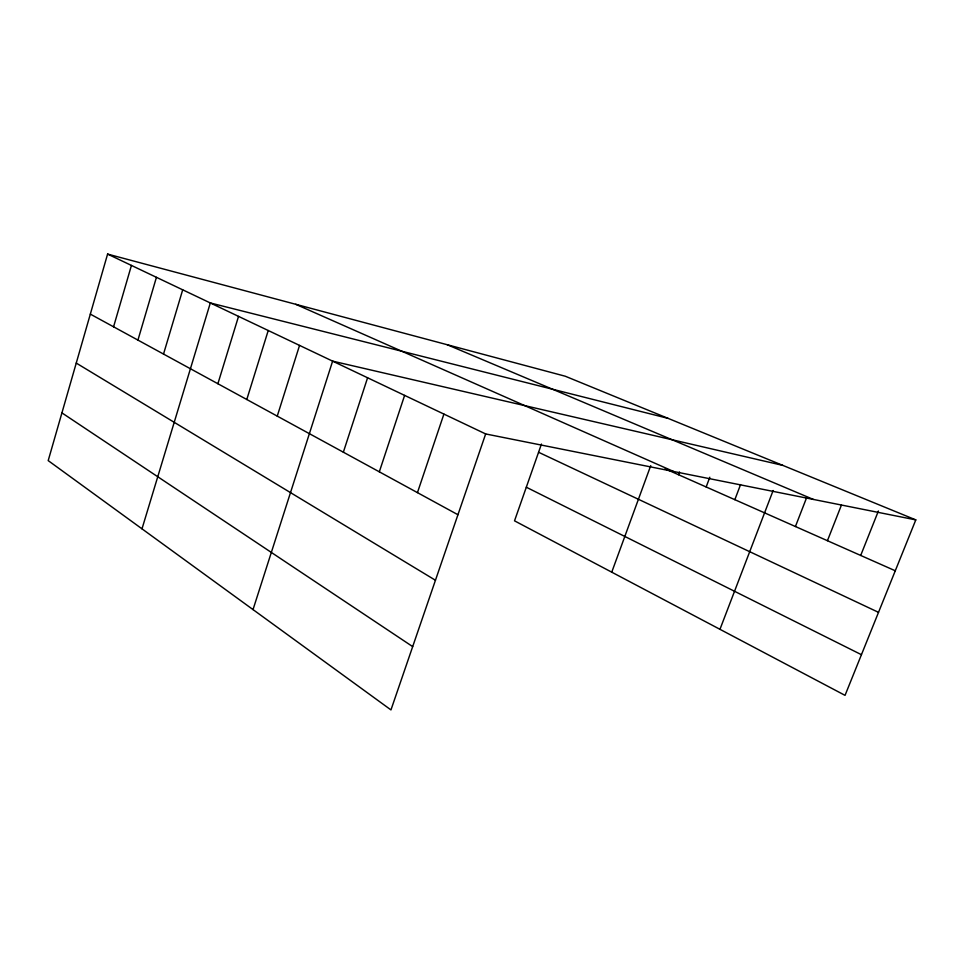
<?xml version="1.0" encoding="UTF-8"?>
<svg xmlns="http://www.w3.org/2000/svg" width="964" height="964" viewBox="0 0 964 964"><rect width="100%" height="100%" fill="white"/><g stroke="black" fill="none" stroke-linecap="round" stroke-linejoin="round"><path stroke-width="1.45" d="M915.8 519.885L565.253 376.225L107.594 254.086L48.2 460.611L390.962 709.914L485.663 433.945L915.8 519.885L845.042 695.357L514.523 520.837L541.455 444.043M113.571 326.808L131.429 265.425M137.936 340.099L156.433 277.319M163.518 354.065L182.702 289.815M141.997 528.838L210.321 302.961L668.04 418.352M217.888 383.732L238.53 316.385M246.784 399.506L268.233 330.507M277.246 416.123L299.551 345.413M253.026 609.585L332.616 361.139L782.768 465.371M343.353 452.2L367.585 377.78M379.31 471.83L404.615 395.397M417.448 492.628L443.91 414.086M611.742 572.17L650.724 465.66M678.487 474.71L679.5 471.962M706.166 486.977L709.817 477.228M734.845 499.677L740.569 484.567M719.963 629.311L773.14 490.507M795.421 526.525L806.663 497.545M827.437 540.708L841.379 505.232M860.695 555.457L878.385 511.016M447.2 344.714L813.363 499.424M295.707 304.287L673.619 471.504M665.112 468.781L895.279 570.772M538.575 452.261L878.517 612.345M107.594 254.086L485.663 433.945M526.308 487.218L861.442 654.701M90.327 314.119L457.936 514.728M76.252 363.079L435.451 580.256M61.925 412.881L412.688 646.615"/></g></svg>
